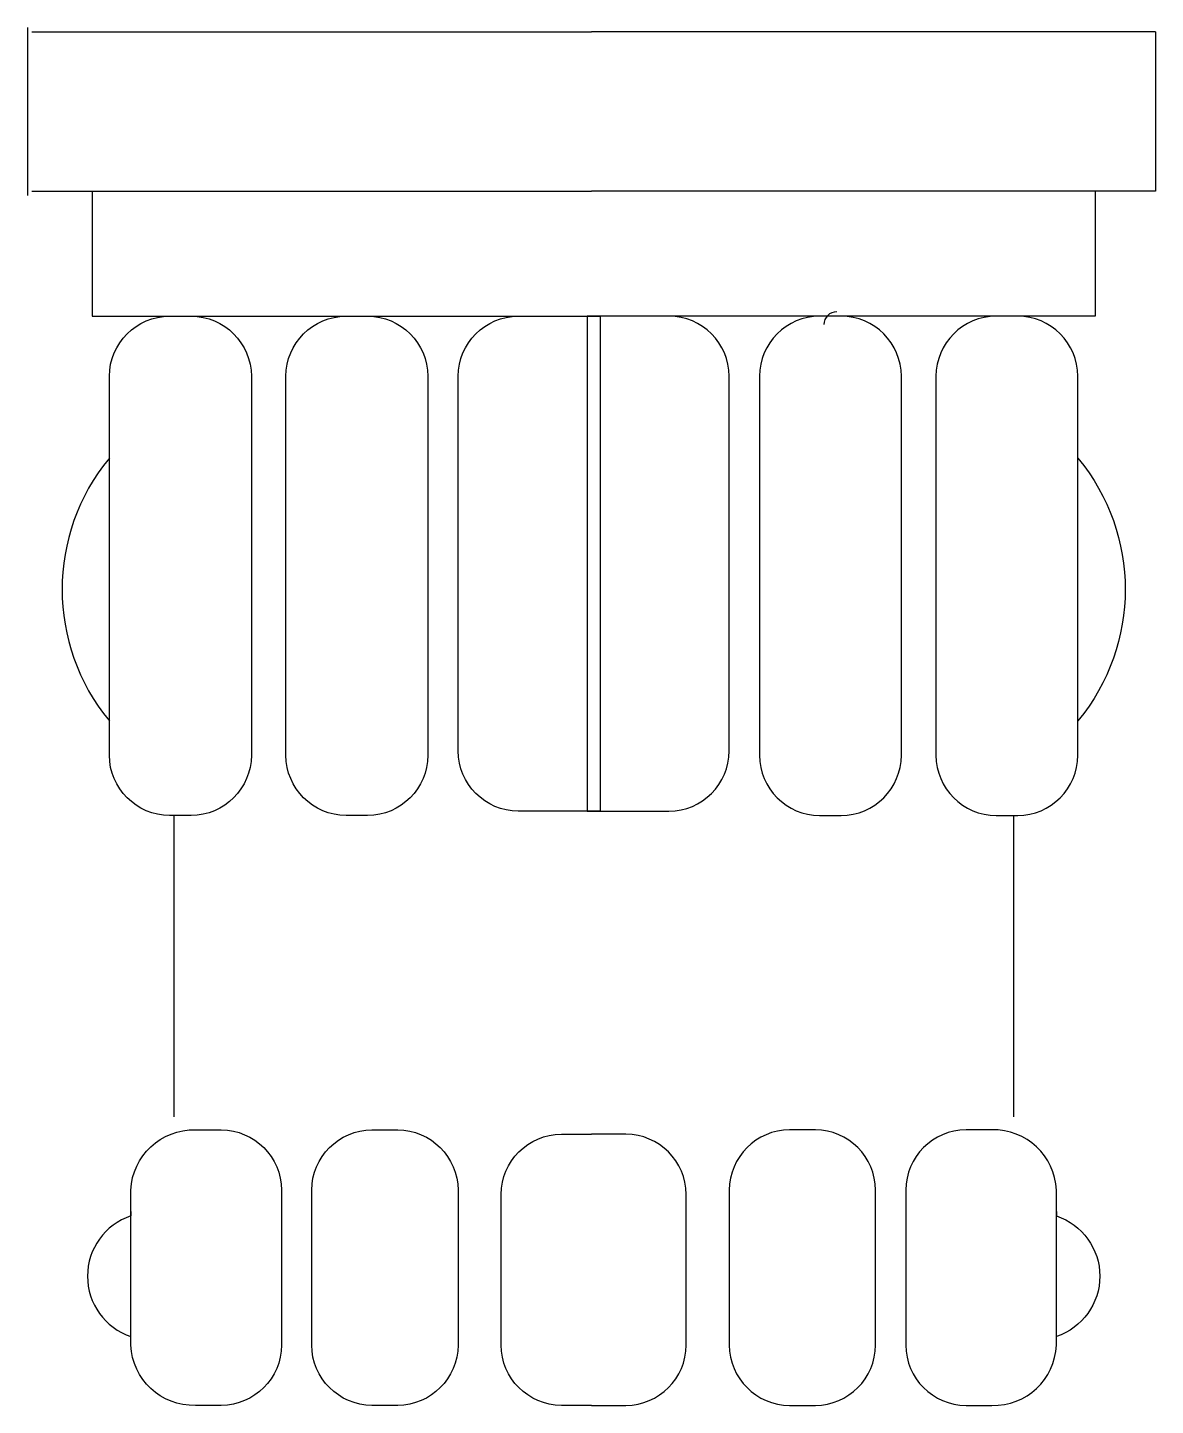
# Model space of a CAD drawing. Header units: metres. Extents: x 307.63 to 310.25, y 514.1 to 517.3.
import ezdxf

# ---------------------------------------------------------------- set-up
doc = ezdxf.new("R2010")
doc.units = ezdxf.units.M

msp = doc.modelspace()

# ---------------------------------------------------------------- linework, layer by layer
for p, q in [((307.63, 517.3), (307.63, 516.91)), ((307.64, 517.29), (308.94, 517.29)), ((310.25, 517.29), (308.94, 517.29)), ((310.25, 517.29), (310.25, 516.92)), ((307.64, 516.92), (308.94, 516.92)), ((307.78, 516.92), (307.78, 516.63)), ((310.25, 516.92), (308.94, 516.92)), ((310.25, 516.92), (309.8, 516.92)), ((310.11, 516.92), (310.11, 516.63)), ((307.78, 516.63), (308.94, 516.63)), ((310.11, 516.63), (308.94, 516.63)), ((307.97, 515.47), (307.97, 514.77)), ((309.92, 515.47), (309.92, 514.77))]:
    msp.add_line(p, q)
for points in [[(307.82, 515.61), (307.82, 516.49, -0.41), (307.96, 516.63), (308.01, 516.63, -0.41), (308.15, 516.49), (308.15, 515.61, -0.41), (308.01, 515.47), (307.96, 515.47, -0.41)], [(308.23, 515.61), (308.23, 516.49, -0.41), (308.37, 516.63), (308.42, 516.63, -0.41), (308.56, 516.49), (308.56, 515.61, -0.41), (308.42, 515.47), (308.37, 515.47, -0.41)], [(308.63, 515.62), (308.63, 516.49, -0.41), (308.77, 516.63), (308.96, 516.63), (308.96, 515.48), (308.77, 515.48, -0.41)], [(309.26, 515.62), (309.26, 516.49, 0.41), (309.12, 516.63), (308.93, 516.63), (308.93, 515.48), (309.12, 515.48, 0.41)], [(309.66, 515.61), (309.66, 516.49, 0.41), (309.52, 516.63), (309.47, 516.63, 0.41), (309.33, 516.49), (309.33, 515.61, 0.41), (309.47, 515.47), (309.52, 515.47, 0.41)], [(310.07, 515.61), (310.07, 516.49, 0.41), (309.93, 516.63), (309.88, 516.63, 0.41), (309.74, 516.49), (309.74, 515.61, 0.41), (309.88, 515.47), (309.93, 515.47, 0.41)], [(307.87, 514.24), (307.87, 514.6, -0.41), (308.02, 514.74), (308.08, 514.74, -0.41), (308.22, 514.6), (308.22, 514.24, -0.41), (308.08, 514.1), (308.02, 514.1, -0.41)], [(308.29, 514.24), (308.29, 514.6, -0.41), (308.43, 514.74), (308.49, 514.74, -0.41), (308.63, 514.6), (308.63, 514.24, -0.41), (308.49, 514.1), (308.43, 514.1, -0.41)], [(309.6, 514.24), (309.6, 514.6, 0.41), (309.46, 514.74), (309.4, 514.74, 0.41), (309.26, 514.6), (309.26, 514.24, 0.41), (309.4, 514.1), (309.46, 514.1, 0.41)], [(310.02, 514.24), (310.02, 514.6, 0.41), (309.87, 514.74), (309.81, 514.74, 0.41), (309.67, 514.6), (309.67, 514.24, 0.41), (309.81, 514.1), (309.87, 514.1, 0.41)]]:
    msp.add_lwpolyline(points, format="xyb", close=True)
for points in [[(307.82, 516.3, 0.36), (307.82, 515.69, -2.02)], [(310.07, 516.3, -0.36), (310.07, 515.69, 2.02)], [(308.73, 514.24), (308.73, 514.59, -0.41), (308.87, 514.73), (308.94, 514.73)], [(309.16, 514.24), (309.16, 514.59, 0.41), (309.02, 514.73), (308.94, 514.73)], [(307.87, 514.55), (307.87, 514.54, 0.72), (307.87, 514.26, 0.03)], [(310.02, 514.55), (310.02, 514.54, -0.72), (310.02, 514.26, -0.03)], [(308.94, 514.1), (308.87, 514.1, -0.41), (308.73, 514.24)], [(308.94, 514.1), (309.02, 514.1, 0.41), (309.16, 514.24)]]:
    msp.add_lwpolyline(points, format="xyb")
msp.add_arc((309.51, 516.61), 0.03, 90, 180)

doc.saveas('drawing.dxf')
